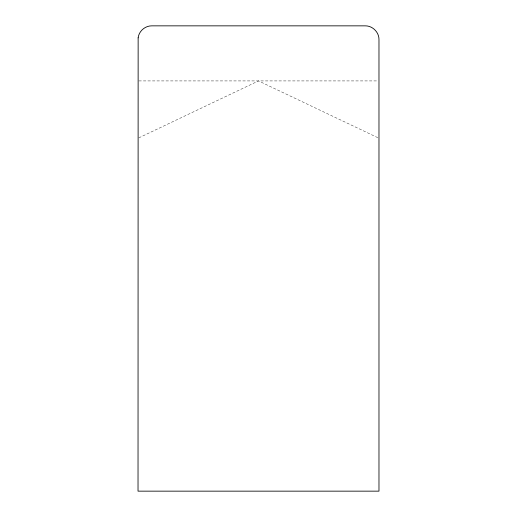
<?xml version="1.0" encoding="UTF-8"?>
<svg xmlns="http://www.w3.org/2000/svg" width="517" height="517" viewBox="0 0 517 517"><rect width="100%" height="100%" fill="white"/><g stroke="black" fill="none" stroke-linecap="round" stroke-linejoin="round"><path stroke-width="0.39" stroke-dasharray="2.58 1.94" d="M138.75 137.89L258.5 80.923L378.25 137.89M138.827 80.923L378.173 80.923"/><path stroke-width="0.78" d="M138.142 37.819L138.026 491.15L378.974 491.15L378.974 39.622C379.129 32.261 372.563 25.695 365.209 25.85L151.791 25.85C145.083 25.74 138.911 31.156 138.142 37.819"/></g></svg>
